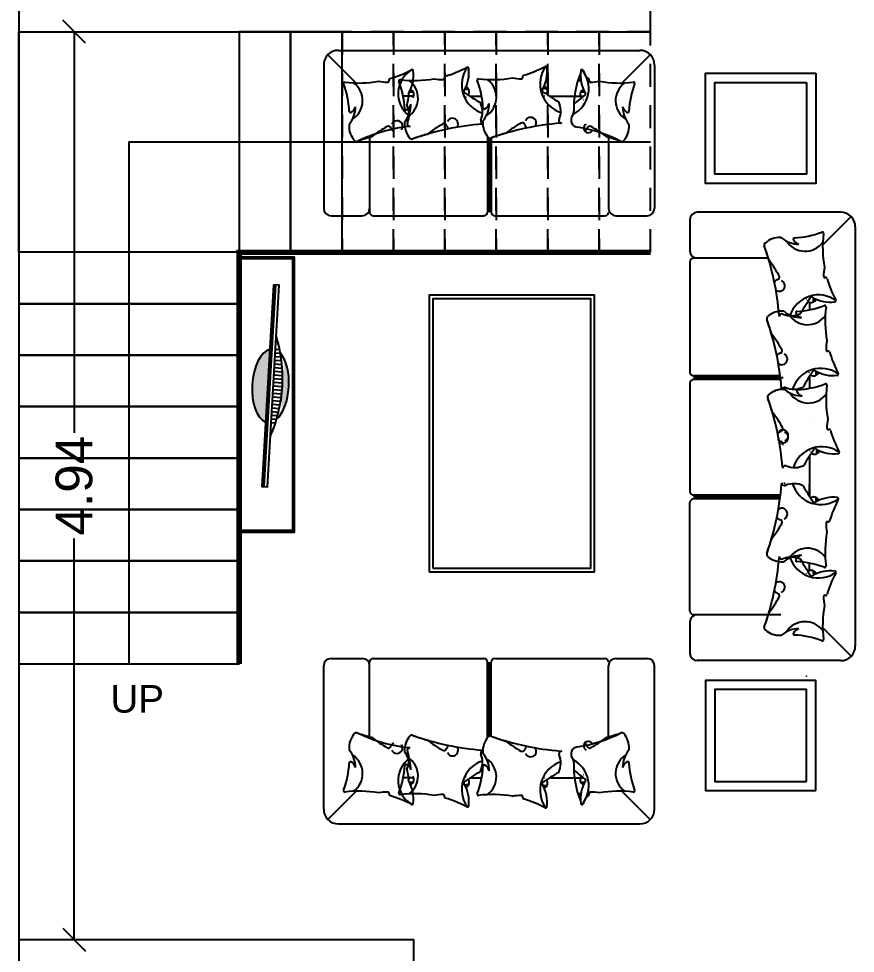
# Model space of a CAD drawing. Header units: inches. Extents: x 15.9 to 69.3, y 9.8 to 45.5.
# Drawn here: x 21.99 to 26.54, y 28.51 to 33.6 of the extents above; entities that cross this region are included whole.
import ezdxf

# ---------------------------------------------------------------- set-up
doc = ezdxf.new("R2010")
doc.units = ezdxf.units.IN
doc.header["$MEASUREMENT"] = 0
doc.linetypes.add('HIDDEN', pattern=[0.375, 0.25, -0.125])
for name, color, linetype in [('CUR', 6, 'Continuous'), ('HID', 11, 'Continuous'), ('wood', 26, 'Continuous')]:
    doc.layers.add(name, color=color, linetype=linetype)
doc.styles.add('eng-kadr', font='arial.ttf')
doc.styles.get("Standard").update_dxf_attribs({"font": 'arial.ttf'})
doc.dimstyles.new('dim-col', dxfattribs={"dimscale": 0.05, "dimtxt": 4, "dimasz": 2.5, "dimexe": 0.2, "dimexo": 0.1, "dimgap": 0.5, "dimtad": 0, "dimzin": 0, "dimdsep": 46, "dimtxsty": 'eng-kadr', "dimblk1": 'OBLIQUE', "dimblk2": 'OBLIQUE', "dimsah": 1, "dimcen": 0.1, "dimclrd": 5, "dimclre": 5, "dimclrt": 256, "dimazin": 0, "dimtfac": 0.066667, "dimtofl": 0, "dimtmove": 2, "dimatfit": 2, "dimldrblk": 'OBLIQUE', "dimfxl": 0.2, "dimtolj": 1, "dimtzin": 0, "dimarcsym": 0})

# ---------------------------------------------------------------- blocks, each defined once
blk = doc.blocks.new('_Oblique')
at = {"color": 0, "lineweight": -2}
blk.add_line((-0.5, -0.5), (0.5, 0.5), dxfattribs=at)
blk = doc.blocks.new('*D1925')
at = {"color": 5, "lineweight": -2, "ltscale": 0.06, "transparency": 16777216}
for p, q in [((21.9913, 33.5251), (22.2983, 33.5251)), ((22.2883, 33.5251), (22.2883, 31.3434)), ((22.2883, 28.5851), (22.2883, 30.7667)), ((21.9913, 28.5851), (22.2983, 28.5851))]:
    blk.add_line(p, q, dxfattribs=at)
at = {"layer": 'Defpoints', "color": 0, "ltscale": 0.06, "transparency": 16777216}
for p in [(21.9863, 33.5251), (22.2883, 33.5251), (21.9863, 28.5851)]:
    blk.add_point(p, dxfattribs=at)
at = {"color": 5, "lineweight": -2, "ltscale": 0.06, "transparency": 16777216, "xscale": 0.125, "yscale": 0.125, "zscale": 0.125}
for p, rotation in [((22.2883, 33.5251), 90), ((22.2883, 28.5851), 270)]:
    blk.add_blockref('_Oblique', p, dxfattribs=dict(at, rotation=rotation))
at = {"ltscale": 0.06, "transparency": 16777216, "insert": (22.2883, 31.0551), "char_height": 0.2, "attachment_point": 5, "rotation": 90, "style": 'eng-kadr'}
blk.add_mtext('\\A1;4.94', dxfattribs=at)
blk = doc.blocks.new('f02')
at = {"ltscale": 0.06}
h = blk.add_hatch(color=7, dxfattribs=at)
h.dxf.hatch_style = 1
edge = h.paths.add_edge_path()
edge.add_ellipse((111.5944, 144.9384), major_axis=(0, 0.2), ratio=0.5, start_angle=368.6269, end_angle=531.3731)
edge.add_line((111.5794, 144.7407), (111.5794, 145.1362))
edge = h.paths.add_edge_path()
edge.add_ellipse((111.5944, 144.9384), major_axis=(0, 0.2), ratio=0.5, start_angle=566.167, end_angle=693.833)
edge.add_arc((110.8781, 144.9384), 0.7812, -13.2831, 13.2831, ccw=False)
at = {"color": 7, "ltscale": 0.06}
for points in [[(111.5794, 145.4884), (111.5794, 144.3884), (111.6094, 144.3884), (111.6094, 145.4884), (111.5794, 145.4884)], [(111.5894, 145.4884), (111.5894, 144.3884)], [(111.6094, 145.1384), (111.6333, 145.1384)], [(111.6094, 145.1184), (111.6383, 145.1184)], [(111.6094, 145.0984), (111.6428, 145.0984)], [(111.6094, 145.0784), (111.6467, 145.0784)], [(111.6094, 145.0584), (111.6501, 145.0584)], [(111.6094, 145.0384), (111.6529, 145.0384)], [(111.6094, 145.0184), (111.6553, 145.0184)], [(111.6094, 144.9984), (111.6571, 144.9984)], [(111.6094, 144.9784), (111.6583, 144.9784)], [(111.6094, 144.9584), (111.6591, 144.9584)], [(111.6094, 144.9384), (111.6594, 144.9384)], [(111.6094, 144.9184), (111.6591, 144.9184)], [(111.6094, 144.8984), (111.6583, 144.8984)], [(111.6094, 144.8784), (111.6571, 144.8784)], [(111.6094, 144.8584), (111.6553, 144.8584)], [(111.6094, 144.8384), (111.6529, 144.8384)], [(111.6094, 144.8184), (111.6501, 144.8184)], [(111.6094, 144.7984), (111.6467, 144.7984)], [(111.6094, 144.7784), (111.6428, 144.7784)], [(111.6094, 144.7584), (111.6383, 144.7584)], [(111.6094, 144.7384), (111.6333, 144.7384)]]:
    blk.add_lwpolyline(points, dxfattribs=at)
blk.add_arc((110.8781, 144.9384), 0.7812, 339.3903, 20.6097, dxfattribs=at)
for start_param, end_param in [(6.433754, 9.27421), (9.881478, 12.109671)]:
    blk.add_ellipse((111.5944, 144.9384), major_axis=(0, 0.2), ratio=0.5, start_param=start_param, end_param=end_param, dxfattribs=at)
blk = doc.blocks.new('f03')
at = {"color": 7, "ltscale": 0.06}
blk.add_lwpolyline([(110.3352, 145.5465), (110.6352, 145.5465), (110.6352, 144.0465), (110.3352, 144.0465), (110.3352, 145.5465)], dxfattribs=at)
blk.add_lwpolyline([(110.3452, 145.5365), (110.6252, 145.5365), (110.6252, 144.0565), (110.3452, 144.0565)], close=True, dxfattribs=at)
at = {"color": 7, "rotation": 356.7012404448706}
blk.add_blockref('f02', (-9.2438, 6.5678), dxfattribs=at)
blk = doc.blocks.new('asdfg')
at = {"layer": 'CUR'}
blk.add_line((51.8796, 19.239), (52.2796, 19.239), dxfattribs=at)
at = {"layer": 'HID'}
for centre, radius, start, end in [((49.97, 21.445), 0.6026, 286.2196, 298.2114), ((50.3334, 20.7843), 0.1503, 119.7656, 232.8827), ((50.0751, 20.8847), 0.1919, 329.9211, 7.124), ((50.2583, 20.9076), 0.0072, 7.124, 118.2114), ((50.2583, 20.9076), 0.0072, 7.124, 118.2114), ((50.2718, 21.4587), 0.6026, 286.2196, 298.2114), ((50.6917, 20.8329), 0.1623, 143.8947, 252.3952), ((50.3769, 20.8984), 0.1919, 329.9211, 7.124), ((50.5601, 20.9213), 0.0072, 7.124, 118.2114), ((50.5601, 20.9213), 0.0072, 7.124, 118.2114), ((50.6979, 21.4634), 0.6026, 286.2196, 298.2114), ((51.1179, 20.8376), 0.1623, 143.8947, 252.3952), ((50.803, 20.9031), 0.1919, 329.9211, 7.124), ((50.9862, 20.926), 0.0072, 7.124, 118.2114), ((50.9862, 20.926), 0.0072, 7.124, 118.2114), ((51.0625, 20.8125), 0.1588, 297.7291, 40.1094), ((51.3677, 20.8847), 0.1919, 172.876, 210.0789), ((51.1844, 20.9076), 0.0072, 61.7886, 172.876), ((51.1844, 20.9076), 0.0072, 61.7886, 172.876), ((51.304, 20.9552), 0.1233, 199.5442, 226.1021), ((50.1269, 20.8543), 0.0072, 269.3085, 20.689), ((50.1404, 20.8594), 0.0072, 106.2196, 200.689), ((50.1946, 20.8538), 0.0072, 82.7248, 200.959), ((50.2718, 21.4587), 0.6026, 262.7248, 280.2702), ((50.1721, 20.76), 0.1197, 302.7628, 53.8922), ((50.4321, 21.1483), 0.2875, 259.4168, 269.3085), ((50.4287, 20.868), 0.0072, 269.3085, 20.689), ((50.4422, 20.8731), 0.0072, 106.2196, 200.689), ((50.6207, 20.8585), 0.0072, 82.7248, 200.959), ((50.1661, 20.6844), 0.4796, 2.7363, 20.959), ((50.6979, 21.4634), 0.6026, 262.7248, 280.2702), ((50.5982, 20.7648), 0.1197, 302.7628, 53.8922), ((50.8582, 21.1531), 0.2875, 259.4168, 269.3085), ((50.8548, 20.8728), 0.0072, 269.3085, 20.689), ((50.8683, 20.8779), 0.0072, 106.2196, 200.689), ((51.6054, 20.7142), 0.4658, 157.1651, 183.1575), ((51.1652, 20.8538), 0.0072, 339.041, 97.2752), ((51.2165, 20.8594), 0.0072, 339.311, 73.7804), ((51.23, 20.8543), 0.0072, 159.311, 270.6915), ((49.8928, 20.8401), 0.0072, 82.7248, 200.959), ((49.4382, 20.6659), 0.4796, 2.7363, 20.959), ((49.97, 21.445), 0.6026, 262.7248, 280.2702), ((49.8703, 20.7463), 0.1197, 302.7628, 53.8922), ((50.1303, 21.1346), 0.2875, 259.4168, 269.3085), ((49.74, 20.6796), 0.4796, 2.7363, 20.959), ((50.2402, 20.7801), 0.0288, 322.662, 69.1573), ((50.4696, 19.1984), 1.6108, 86.4982, 87.2888), ((50.542, 20.7938), 0.0288, 322.662, 69.1573), ((50.9735, 20.8014), 0.0072, 128.8315, 235.8329), ((50.8957, 19.2032), 1.6108, 86.4982, 87.2888), ((50.9682, 20.7985), 0.0288, 322.662, 69.1573), ((51.2025, 20.7801), 0.0288, 110.8427, 217.338), ((51.2266, 21.1346), 0.2875, 270.6915, 280.5832), ((51.3869, 21.445), 0.6026, 259.7298, 277.2752), ((51.4866, 20.7463), 0.1197, 126.1078, 237.2372), ((51.9187, 20.6659), 0.4796, 159.041, 177.2637), ((51.4641, 20.8401), 0.0072, 339.041, 97.2752), ((50.6425, 20.6741), 0.4139, 165.613, 173.3727), ((50.2456, 20.7829), 0.0072, 128.8315, 235.8329), ((50.1678, 19.1847), 1.6108, 86.4982, 87.2888), ((49.6292, 22.2393), 1.6108, 292.7018, 292.7206), ((50.5474, 20.7966), 0.0072, 128.8315, 235.8329), ((51.3398, 21.9641), 1.4182, 235.8329, 240.0245), ((49.931, 22.253), 1.6108, 292.7018, 292.7206), ((51.766, 21.9688), 1.4182, 235.8329, 240.0245), ((50.3571, 22.2578), 1.6108, 292.7018, 292.7206), ((50.5203, 21.5682), 1.0438, 306.615, 310.7133), ((51.2749, 19.1847), 1.6108, 92.7112, 93.5018), ((51.8135, 22.2393), 1.6108, 247.2794, 247.2982), ((51.1971, 20.7829), 0.0072, 304.1671, 51.1685), ((49.8018, 20.7136), 0.1496, 321.6071, 359.7845), ((49.9053, 20.7247), 0.0475, 298.2985, 345.7891), ((50.2262, 20.7029), 0.0072, 182.7363, 298.2985), ((50.1036, 20.7273), 0.1496, 321.6071, 359.7845), ((50.2071, 20.7384), 0.0475, 298.2985, 345.7891), ((50.1263, 20.6712), 0.1167, 337.1663, 25.7613), ((50.5262, 20.6849), 0.1167, 337.1663, 25.7613), ((50.6524, 20.7076), 0.0072, 182.7363, 298.2985), ((50.5297, 20.732), 0.1496, 321.6071, 359.7845), ((50.6333, 20.7431), 0.0475, 298.2985, 345.7891), ((50.9523, 20.6896), 0.1167, 337.1663, 25.7613), ((51.4516, 20.7247), 0.0475, 194.2109, 241.7015), ((51.5551, 20.7136), 0.1496, 180.2155, 218.3929), ((49.9244, 20.6892), 0.0072, 182.7363, 298.2985), ((50.479, 20.6201), 0.0305, 322.3565, 155.7762), ((50.9051, 20.6249), 0.0305, 322.3565, 155.7762), ((51.1643, 20.6413), 0.04, 143.1168, 263.8012), ((51.1003, 20.6893), 0.04, 323.1168, 358.9361), ((51.4325, 20.6892), 0.0072, 241.7015, 357.2637), ((50.0333, 20.6069), 0.1174, 177.3377, 221.666), ((49.9303, 20.6117), 0.0144, 141.6071, 177.3377), ((50.3338, 19.7561), 0.8544, 96.1823, 115.8685), ((50.4478, 20.0231), 0.6667, 119.049, 127.3823), ((50.1311, 20.5933), 0.0144, 12.6426, 119.049), ((50.1772, 20.6064), 0.0305, 322.3565, 155.7762), ((50.3351, 20.6206), 0.1174, 177.3377, 221.666), ((50.2321, 20.6254), 0.0144, 141.6071, 177.3377), ((50.2471, 20.6203), 0.0144, 157.1663, 274.3422), ((50.7615, 19.1264), 1.4976, 94.5852, 109.4465), ((50.7496, 20.0368), 0.6667, 119.049, 127.3823), ((50.4329, 20.607), 0.0144, 12.6426, 119.049), ((50.461, 20.6133), 0.0144, 192.6426, 202.7015), ((50.4772, 20.6201), 0.0319, 202.7015, 237.1556), ((50.647, 20.634), 0.0144, 157.1663, 274.3422), ((50.7612, 20.6253), 0.1174, 177.3377, 221.666), ((50.6582, 20.6301), 0.0144, 141.6071, 177.3377), ((51.1876, 19.1311), 1.4976, 94.5852, 109.4465), ((51.1758, 20.0416), 0.6667, 119.049, 127.3823), ((50.859, 20.6118), 0.0144, 12.6426, 119.049), ((50.8871, 20.6181), 0.0144, 192.6426, 202.7015), ((50.9033, 20.6248), 0.0319, 202.7015, 237.1556), ((51.0731, 20.6388), 0.0144, 157.1663, 274.3422), ((51.0417, 19.8365), 0.7741, 62.7726, 81.2085), ((51.2182, 20.5966), 0.0248, 115.6881, 339.3341), ((51.2258, 20.5933), 0.0144, 60.951, 167.3574), ((50.9091, 20.0231), 0.6667, 52.6177, 60.951), ((51.3236, 20.6069), 0.1174, 318.334, 2.6623), ((51.4266, 20.6117), 0.0144, 2.6623, 38.3929), ((50.4597, 19.1127), 1.4976, 106.386, 109.4465), ((50.0331, 20.5633), 0.0144, 286.386, 313.7955), ((50.1592, 20.5996), 0.0144, 192.6426, 202.7015), ((50.1754, 20.6064), 0.0319, 202.7015, 237.1556), ((50.7615, 19.1264), 1.4976, 106.386, 109.4465), ((50.3349, 20.577), 0.0144, 286.386, 313.7955), ((51.1876, 19.1311), 1.4976, 106.386, 109.4465), ((50.761, 20.5817), 0.0144, 286.386, 313.7955), ((51.1815, 20.6064), 0.0319, 302.8444, 337.2985), ((51.1977, 20.5996), 0.0144, 337.2985, 347.3574), ((51.3238, 20.5633), 0.0144, 226.2045, 253.614), ((50.8972, 19.1127), 1.4976, 70.5535, 73.614), ((49.9563, 20.5384), 0.0144, 221.666, 289.4465), ((50.2581, 20.5521), 0.0144, 221.666, 289.4465), ((50.6842, 20.5568), 0.0144, 221.666, 289.4465), ((51.4006, 20.5384), 0.0144, 250.5535, 318.334), ((52.2588, 19.8838), 0.1174, 87.3377, 131.666), ((52.2635, 19.9867), 0.0144, 51.6071, 87.3377), ((52.3654, 20.1153), 0.1496, 231.6071, 269.7845), ((52.341, 19.9926), 0.0072, 92.7363, 208.2985), ((52.3765, 20.0117), 0.0475, 208.2985, 255.7891), ((52.3178, 20.4788), 0.4796, 272.7363, 290.959), ((52.4919, 20.0243), 0.0072, 352.7248, 110.959), ((53.0968, 19.947), 0.6026, 172.7248, 190.2702), ((52.1903, 19.9608), 0.0144, 131.666, 199.4465), ((50.7645, 19.4574), 1.4976, 4.5852, 19.4465), ((50.7645, 19.4574), 1.4976, 16.386, 19.4465), ((52.3982, 20.0467), 0.1197, 212.7628, 323.8922), ((52.2151, 19.8839), 0.0144, 196.386, 223.7955), ((51.675, 19.4692), 0.6667, 29.049, 37.3823), ((52.7865, 19.7868), 0.2875, 169.4168, 179.3085), ((52.2452, 19.7859), 0.0144, 282.6426, 29.049), ((52.5062, 19.7902), 0.0072, 179.3085, 290.689), ((52.2582, 19.7417), 0.0319, 112.7015, 147.1556), ((52.2583, 19.7398), 0.0305, 232.3565, 65.7762), ((52.2515, 19.7578), 0.0144, 102.6426, 112.7015), ((52.5113, 19.7767), 0.0072, 16.2196, 110.689), ((53.0968, 19.947), 0.6026, 196.2196, 208.2114), ((52.471, 19.5271), 0.1623, 53.8947, 162.3952), ((53.6022, 18.879), 1.4182, 145.8329, 150.0245), ((53.8912, 20.2878), 1.6108, 202.7018, 202.7206), ((52.4319, 19.6768), 0.0288, 232.662, 339.1573), ((52.4348, 19.6714), 0.0072, 38.8315, 145.8329), ((52.5365, 19.842), 0.1919, 239.9211, 277.124), ((50.8366, 19.7492), 1.6108, 356.4982, 357.2888), ((52.5594, 19.6587), 0.0072, 277.124, 28.2114), ((52.5594, 19.6587), 0.0072, 277.124, 28.2114), ((52.2725, 19.4839), 0.1174, 87.3377, 131.666), ((52.2722, 19.5719), 0.0144, 67.1663, 184.3422), ((52.323, 19.6927), 0.1167, 247.1663, 295.7613), ((52.2772, 19.5868), 0.0144, 51.6071, 87.3377), ((52.3791, 19.7154), 0.1496, 231.6071, 269.7845), ((52.3547, 19.5927), 0.0072, 92.7363, 208.2985), ((52.3902, 19.6118), 0.0475, 208.2985, 255.7891), ((52.3315, 20.0789), 0.4796, 272.7363, 290.959), ((52.5056, 19.6243), 0.0072, 352.7248, 110.959), ((53.1105, 19.5471), 0.6026, 172.7248, 190.2702), ((52.204, 19.5609), 0.0144, 131.666, 199.4465), ((50.7782, 19.0575), 1.4976, 16.386, 19.4465), ((50.7782, 19.0575), 1.4976, 4.5852, 19.4465), ((52.4119, 19.6468), 0.1197, 212.7628, 323.8922), ((52.2288, 19.484), 0.0144, 196.386, 223.7955), ((51.6887, 19.0693), 0.6667, 29.049, 37.3823), ((52.8002, 19.3869), 0.2875, 169.4168, 179.3085), ((52.2589, 19.386), 0.0144, 282.6426, 29.049), ((52.5199, 19.3903), 0.0072, 179.3085, 290.689), ((52.525, 19.3768), 0.0072, 16.2196, 110.689), ((53.1105, 19.5471), 0.6026, 196.2196, 208.2114), ((52.2719, 19.3417), 0.0319, 112.7015, 147.1556), ((52.272, 19.3399), 0.0305, 232.3565, 65.7762), ((52.2652, 19.3579), 0.0144, 102.6426, 112.7015), ((52.4847, 19.1272), 0.1623, 53.8947, 162.3952), ((52.4485, 19.2715), 0.0072, 38.8315, 145.8329), ((53.6159, 18.4791), 1.4182, 145.8329, 150.0245), ((53.9049, 19.8879), 1.6108, 202.7018, 202.7206), ((52.4456, 19.2769), 0.0288, 232.662, 339.1573), ((52.5502, 19.4421), 0.1919, 239.9211, 277.124), ((50.8503, 19.3493), 1.6108, 356.4982, 357.2888), ((52.5731, 19.2588), 0.0072, 277.124, 28.2114), ((52.5731, 19.2588), 0.0072, 277.124, 28.2114), ((52.2772, 19.0578), 0.1174, 87.3377, 131.666), ((52.2859, 19.172), 0.0144, 67.1663, 184.3422), ((52.3367, 19.2928), 0.1167, 247.1663, 295.7613), ((52.3362, 19.6528), 0.4796, 272.7363, 290.959), ((52.5103, 19.1982), 0.0072, 352.7248, 110.959), ((53.1153, 19.121), 0.6026, 172.7248, 190.2702), ((52.2087, 19.1347), 0.0144, 131.666, 199.4465), ((50.7829, 18.6313), 1.4976, 4.5852, 19.4465), ((50.7829, 18.6313), 1.4976, 16.386, 19.4465), ((52.282, 19.1607), 0.0144, 51.6071, 87.3377), ((52.3838, 19.2892), 0.1496, 231.6071, 269.7845), ((52.4166, 19.2207), 0.1197, 212.7628, 323.8922), ((52.3595, 19.1666), 0.0072, 92.7363, 208.2985), ((52.3949, 19.1857), 0.0475, 208.2985, 255.7891), ((52.2335, 19.0579), 0.0144, 196.386, 223.7955), ((51.6934, 18.6432), 0.6667, 29.049, 37.3823), ((53.9096, 18.3763), 1.6108, 157.2794, 157.2982), ((52.8049, 18.9607), 0.2875, 169.4168, 179.3085), ((52.2767, 18.9156), 0.0319, 112.7015, 147.1556), ((52.2767, 18.9243), 0.0305, 294.2238, 127.6435), ((52.2767, 18.9138), 0.0305, 232.3565, 65.7762), ((52.2699, 18.9318), 0.0144, 102.6426, 112.7015), ((52.2636, 18.9599), 0.0144, 282.6426, 29.049), ((52.5246, 18.9641), 0.0072, 179.3085, 290.689), ((52.5297, 18.9507), 0.0072, 16.2196, 110.689), ((53.1153, 19.121), 0.6026, 196.2196, 208.2114), ((52.2767, 18.9224), 0.0319, 212.8444, 247.2985), ((52.2699, 18.9063), 0.0144, 247.2985, 257.3574), ((52.2636, 18.8782), 0.0144, 330.951, 77.3574), ((52.4894, 18.7011), 0.1623, 53.8947, 162.3952), ((53.6207, 18.053), 1.4182, 145.8329, 150.0245), ((53.9096, 19.4618), 1.6108, 202.7018, 202.7206), ((52.4504, 18.8508), 0.0288, 232.662, 339.1573), ((52.4532, 18.8454), 0.0072, 38.8315, 145.8329), ((52.555, 19.0159), 0.1919, 239.9211, 277.124), ((50.855, 18.9232), 1.6108, 356.4982, 357.2888), ((52.5779, 18.8327), 0.0072, 277.124, 28.2114), ((52.5779, 18.8327), 0.0072, 277.124, 28.2114), ((52.2906, 18.7458), 0.0144, 67.1663, 184.3422), ((52.3415, 18.8666), 0.1167, 247.1663, 295.7613), ((52.2859, 18.6661), 0.0144, 175.6578, 292.8337), ((50.7782, 18.7806), 1.4976, 340.5535, 355.4148), ((52.282, 18.6774), 0.0144, 272.6623, 308.3929), ((52.3367, 18.5453), 0.1167, 64.2387, 112.8337), ((52.4847, 18.7109), 0.1623, 197.6048, 306.1053), ((53.6159, 19.359), 1.4182, 209.9755, 214.1671), ((53.9049, 17.9501), 1.6108, 157.2794, 157.2982), ((52.4456, 18.5612), 0.0288, 20.8427, 127.338), ((52.5502, 18.396), 0.1919, 82.876, 120.0789), ((50.8503, 18.4887), 1.6108, 2.7112, 3.5018), ((53.1105, 18.2909), 0.6026, 151.7886, 163.7804), ((52.5731, 18.5792), 0.0072, 331.7886, 82.876), ((52.5731, 18.5792), 0.0072, 331.7886, 82.876), ((52.272, 18.4981), 0.0305, 294.2238, 127.6435), ((52.4485, 18.5665), 0.0072, 214.1671, 321.1685), ((52.2719, 18.4963), 0.0319, 212.8444, 247.2985), ((52.2652, 18.4801), 0.0144, 247.2985, 257.3574), ((52.2589, 18.452), 0.0144, 330.951, 77.3574), ((51.6887, 18.7688), 0.6667, 322.6177, 330.951), ((52.5199, 18.4478), 0.0072, 69.311, 180.6915), ((52.8002, 18.4512), 0.2875, 180.6915, 190.5832), ((52.525, 18.4613), 0.0072, 249.311, 343.7804), ((52.2288, 18.354), 0.0144, 136.2045, 163.614), ((53.1105, 18.2909), 0.6026, 169.7298, 187.2752), ((50.7782, 18.7806), 1.4976, 340.5535, 343.614), ((52.4119, 18.1912), 0.1197, 36.1078, 147.2372), ((50.7645, 18.3807), 1.4976, 340.5535, 355.4148), ((52.204, 18.2772), 0.0144, 160.5535, 228.334), ((52.2725, 18.3542), 0.1174, 228.334, 272.6623), ((52.2722, 18.2662), 0.0144, 175.6578, 292.8337), ((52.323, 18.1454), 0.1167, 64.2387, 112.8337), ((52.3791, 18.1227), 0.1496, 90.2155, 128.3929), ((52.471, 18.311), 0.1623, 197.6048, 306.1053), ((52.3902, 18.2263), 0.0475, 104.2109, 151.7015), ((52.2772, 18.2512), 0.0144, 272.6623, 308.3929), ((52.3547, 18.2454), 0.0072, 151.7015, 267.2637), ((52.3315, 17.7591), 0.4796, 69.041, 87.2637), ((53.6022, 18.959), 1.4182, 209.9755, 214.1671), ((52.5056, 18.2137), 0.0072, 249.041, 7.2752), ((53.8912, 17.5502), 1.6108, 157.2794, 157.2982), ((52.4319, 18.1613), 0.0288, 20.8427, 127.338), ((52.4348, 18.1666), 0.0072, 214.1671, 321.1685), ((52.5365, 17.9961), 0.1919, 82.876, 120.0789), ((50.8366, 18.0888), 1.6108, 2.7112, 3.5018), ((53.0968, 17.891), 0.6026, 151.7886, 163.7804), ((52.5594, 18.1793), 0.0072, 331.7886, 82.876), ((52.5594, 18.1793), 0.0072, 331.7886, 82.876), ((52.2583, 18.0982), 0.0305, 294.2238, 127.6435), ((52.2582, 18.0964), 0.0319, 212.8444, 247.2985), ((52.2515, 18.0802), 0.0144, 247.2985, 257.3574), ((52.2452, 18.0521), 0.0144, 330.951, 77.3574), ((52.5113, 18.0614), 0.0072, 249.311, 343.7804), ((51.675, 18.3688), 0.6667, 322.6177, 330.951), ((52.5062, 18.0479), 0.0072, 69.311, 180.6915), ((52.7865, 18.0513), 0.2875, 180.6915, 190.5832), ((50.7645, 18.3807), 1.4976, 340.5535, 343.614), ((52.2151, 17.9541), 0.0144, 136.2045, 163.614), ((53.0968, 17.891), 0.6026, 169.7298, 187.2752), ((52.3982, 17.7913), 0.1197, 36.1078, 147.2372), ((52.1903, 17.8773), 0.0144, 160.5535, 228.334), ((52.2588, 17.9543), 0.1174, 228.334, 272.6623), ((52.3654, 17.7228), 0.1496, 90.2155, 128.3929), ((52.3765, 17.8264), 0.0475, 104.2109, 151.7015), ((52.2635, 17.8513), 0.0144, 272.6623, 308.3929), ((52.341, 17.8455), 0.0072, 151.7015, 267.2637), ((52.3178, 17.3592), 0.4796, 69.041, 87.2637), ((52.4919, 17.8138), 0.0072, 249.041, 7.2752), ((53.8912, 16.9917), 1.6108, 157.2794, 157.2982), ((50.0333, 17.2241), 0.1174, 138.334, 182.6623), ((49.9563, 17.2926), 0.0144, 70.5535, 138.334), ((50.3338, 18.0749), 0.8544, 244.1315, 263.8177), ((50.4597, 18.7183), 1.4976, 250.5535, 253.614), ((50.2581, 17.2789), 0.0144, 70.5535, 138.334), ((51.0417, 17.9945), 0.7741, 278.7915, 297.2274), ((50.8972, 18.7183), 1.4976, 286.386, 289.4465), ((51.4006, 17.2926), 0.0144, 41.666, 109.4465), ((51.3236, 17.2241), 0.1174, 357.3377, 41.666), ((50.0331, 17.2677), 0.0144, 46.2045, 73.614), ((50.4478, 17.8079), 0.6667, 232.6177, 240.951), ((50.1754, 17.2246), 0.0319, 122.8444, 157.2985), ((50.1772, 17.2246), 0.0305, 204.2238, 37.6435), ((50.3351, 17.2104), 0.1174, 138.334, 182.6623), ((50.7615, 18.7046), 1.4976, 250.5535, 265.4148), ((50.7615, 18.7046), 1.4976, 250.5535, 253.614), ((50.3349, 17.254), 0.0144, 46.2045, 73.614), ((50.7496, 17.7942), 0.6667, 232.6177, 240.951), ((50.7612, 17.2057), 0.1174, 138.334, 182.6623), ((50.6842, 17.2742), 0.0144, 70.5535, 138.334), ((51.1876, 18.6999), 1.4976, 250.5535, 253.614), ((51.1876, 18.6999), 1.4976, 250.5535, 265.4148), ((50.761, 17.2493), 0.0144, 46.2045, 73.614), ((51.1758, 17.7894), 0.6667, 232.6177, 240.951), ((51.2182, 17.2344), 0.0248, 20.6659, 244.3119), ((51.1815, 17.2246), 0.0319, 22.7015, 57.1556), ((50.9091, 17.8079), 0.6667, 299.049, 307.3823), ((51.3238, 17.2677), 0.0144, 106.386, 133.7955), ((49.9303, 17.2193), 0.0144, 182.6623, 218.3929), ((49.8018, 17.1174), 0.1496, 0.2155, 38.3929), ((50.1311, 17.2377), 0.0144, 240.951, 347.3574), ((50.1592, 17.2314), 0.0144, 157.2985, 167.3574), ((50.2321, 17.2056), 0.0144, 182.6623, 218.3929), ((50.1036, 17.1037), 0.1496, 0.2155, 38.3929), ((50.1263, 17.1598), 0.1167, 334.2387, 22.8337), ((50.2471, 17.2107), 0.0144, 85.6578, 202.8337), ((50.4329, 17.224), 0.0144, 240.951, 347.3574), ((50.461, 17.2177), 0.0144, 157.2985, 167.3574), ((50.4772, 17.2109), 0.0319, 122.8444, 157.2985), ((50.479, 17.2109), 0.0305, 204.2238, 37.6435), ((50.647, 17.197), 0.0144, 85.6578, 202.8337), ((50.6582, 17.2009), 0.0144, 182.6623, 218.3929), ((50.5297, 17.099), 0.1496, 0.2155, 38.3929), ((50.859, 17.2192), 0.0144, 240.951, 347.3574), ((50.8871, 17.2129), 0.0144, 157.2985, 167.3574), ((50.9033, 17.2062), 0.0319, 122.8444, 157.2985), ((50.9051, 17.2061), 0.0305, 204.2238, 37.6435), ((51.0731, 17.1922), 0.0144, 85.6578, 202.8337), ((51.1643, 17.1897), 0.04, 96.1988, 216.8832), ((51.1977, 17.2314), 0.0144, 12.6426, 22.7015), ((51.2258, 17.2377), 0.0144, 192.6426, 299.049), ((51.5551, 17.1174), 0.1496, 141.6071, 179.7845), ((51.4266, 17.2193), 0.0144, 321.6071, 357.3377), ((49.4382, 17.1651), 0.4796, 339.041, 357.2637), ((49.9244, 17.1418), 0.0072, 61.7015, 177.2637), ((49.9053, 17.1063), 0.0475, 14.2109, 61.7015), ((49.8703, 17.0846), 0.1197, 306.1078, 57.2372), ((50.3334, 17.0467), 0.1503, 127.1173, 240.2344), ((50.1721, 17.0709), 0.1197, 306.1078, 57.2372), ((50.6917, 16.9981), 0.1623, 107.6048, 216.1053), ((50.5262, 17.1461), 0.1167, 334.2387, 22.8337), ((50.5982, 17.0662), 0.1197, 306.1078, 57.2372), ((51.1179, 16.9934), 0.1623, 107.6048, 216.1053), ((50.9523, 17.1414), 0.1167, 334.2387, 22.8337), ((51.1003, 17.1417), 0.04, 1.0639, 36.8832), ((51.0625, 17.0185), 0.1588, 319.8906, 62.2709), ((51.6054, 17.1168), 0.4658, 176.8425, 202.8349), ((51.4866, 17.0846), 0.1197, 122.7628, 233.8922), ((51.4516, 17.1063), 0.0475, 118.2985, 165.7891), ((51.4325, 17.1418), 0.0072, 2.7363, 118.2985), ((51.9187, 17.1651), 0.4796, 182.7363, 200.959), ((49.74, 17.1514), 0.4796, 339.041, 357.2637), ((50.2262, 17.1281), 0.0072, 61.7015, 177.2637), ((50.2071, 17.0926), 0.0475, 14.2109, 61.7015), ((50.6425, 17.1569), 0.4139, 186.6273, 194.387), ((51.3398, 15.8669), 1.4182, 119.9755, 124.1671), ((50.1661, 17.1466), 0.4796, 339.041, 357.2637), ((50.6524, 17.1234), 0.0072, 61.7015, 177.2637), ((50.6333, 17.0879), 0.0475, 14.2109, 61.7015), ((51.766, 15.8622), 1.4182, 119.9755, 124.1671), ((50.5203, 16.2628), 1.0438, 49.2867, 53.385), ((50.2456, 17.0481), 0.0072, 124.1671, 231.1685), ((50.0751, 16.9463), 0.1919, 352.876, 30.0789), ((50.2402, 17.0509), 0.0288, 290.8427, 37.338), ((49.6292, 15.5917), 1.6108, 67.2794, 67.2982), ((50.5474, 17.0344), 0.0072, 124.1671, 231.1685), ((50.542, 17.0372), 0.0288, 290.8427, 37.338), ((49.931, 15.578), 1.6108, 67.2794, 67.2982), ((50.9682, 17.0325), 0.0288, 290.8427, 37.338), ((50.3571, 15.5732), 1.6108, 67.2794, 67.2982), ((51.2025, 17.0509), 0.0288, 142.662, 249.1573), ((51.3677, 16.9463), 0.1919, 149.9211, 187.124), ((51.8135, 15.5917), 1.6108, 112.7018, 112.7206), ((51.1971, 17.0481), 0.0072, 308.8315, 55.8329), ((49.8928, 16.9909), 0.0072, 159.041, 277.2752), ((49.97, 16.386), 0.6026, 79.7298, 97.2752), ((50.1678, 18.6463), 1.6108, 272.7112, 273.5018), ((50.3769, 16.9326), 0.1919, 352.876, 30.0789), ((50.4696, 18.6326), 1.6108, 272.7112, 273.5018), ((50.9735, 17.0296), 0.0072, 124.1671, 231.1685), ((50.803, 16.9279), 0.1919, 352.876, 30.0789), ((50.8957, 18.6278), 1.6108, 272.7112, 273.5018), ((51.2749, 18.6463), 1.6108, 266.4982, 267.2888), ((51.3869, 16.386), 0.6026, 82.7248, 100.2702), ((51.4641, 16.9909), 0.0072, 262.7248, 20.959), ((50.1303, 16.6964), 0.2875, 90.6915, 100.5832), ((50.1269, 16.9767), 0.0072, 339.311, 90.6915), ((50.1404, 16.9716), 0.0072, 159.311, 253.7804), ((49.97, 16.386), 0.6026, 61.7886, 73.7804), ((50.1946, 16.9772), 0.0072, 159.041, 277.2752), ((50.2718, 16.3723), 0.6026, 79.7298, 97.2752), ((50.4321, 16.6827), 0.2875, 90.6915, 100.5832), ((50.4287, 16.963), 0.0072, 339.311, 90.6915), ((50.4422, 16.9579), 0.0072, 159.311, 253.7804), ((50.2718, 16.3723), 0.6026, 61.7886, 73.7804), ((50.6207, 16.9725), 0.0072, 159.041, 277.2752), ((50.6979, 16.3676), 0.6026, 79.7298, 97.2752), ((50.8582, 16.6779), 0.2875, 90.6915, 100.5832), ((50.8548, 16.9582), 0.0072, 339.311, 90.6915), ((50.8683, 16.9531), 0.0072, 159.311, 253.7804), ((50.6979, 16.3676), 0.6026, 61.7886, 73.7804), ((51.1652, 16.9772), 0.0072, 262.7248, 20.959), ((51.304, 16.8758), 0.1233, 133.8979, 160.4558), ((51.2165, 16.9716), 0.0072, 286.2196, 20.689), ((51.23, 16.9767), 0.0072, 89.3085, 200.689), ((51.2266, 16.6964), 0.2875, 79.4168, 89.3085), ((50.2583, 16.9234), 0.0072, 241.7886, 352.876), ((50.2583, 16.9234), 0.0072, 241.7886, 352.876), ((50.5601, 16.9097), 0.0072, 241.7886, 352.876), ((50.5601, 16.9097), 0.0072, 241.7886, 352.876), ((50.9862, 16.905), 0.0072, 241.7886, 352.876), ((50.9862, 16.905), 0.0072, 241.7886, 352.876), ((51.1844, 16.9234), 0.0072, 187.124, 298.2114), ((51.1844, 16.9234), 0.0072, 187.124, 298.2114)]:
    blk.add_arc(centre, radius, start, end, dxfattribs=at)
at = {"layer": 'wood'}
for p, q in [((49.858, 21.0202), (51.4989, 21.0202)), ((49.8014, 20.9967), (49.9557, 20.8425)), ((51.4012, 20.8425), (51.5555, 20.9967)), ((49.778, 20.9402), (49.778, 20.1602)), ((51.5789, 20.9402), (51.5789, 20.1602)), ((51.5789, 20.9402), (51.5789, 20.1602)), ((50.2673, 20.7702), (50.211, 20.7702)), ((50.5744, 20.7702), (50.638, 20.7702)), ((51.008, 20.7702), (51.1488, 20.7702)), ((51.1488, 20.7702), (51.1911, 20.7702)), ((50.6699, 20.5514), (50.6699, 20.1402)), ((50.028, 20.5467), (50.028, 20.1402)), ((50.6799, 20.5431), (50.6799, 20.1402)), ((50.6899, 20.5436), (50.6899, 20.1402)), ((51.3289, 20.5467), (51.3289, 20.1602)), ((49.818, 20.1202), (49.988, 20.1202)), ((50.048, 20.1202), (50.6499, 20.1202)), ((50.7099, 20.1202), (51.3089, 20.1202)), ((51.3689, 20.1202), (51.5389, 20.1202)), ((51.772, 20.099), (51.772, 19.929)), ((52.592, 20.139), (51.812, 20.139)), ((52.6486, 20.1156), (52.4944, 19.9614)), ((52.672, 20.059), (52.672, 17.779)), ((52.1986, 19.889), (51.792, 19.889)), ((51.772, 19.869), (51.772, 19.269)), ((52.422, 19.6498), (52.422, 19.608)), ((52.2635, 19.249), (51.792, 19.249)), ((52.2648, 19.239), (51.792, 19.239)), ((52.266, 19.229), (51.792, 19.229)), ((52.422, 19.2445), (52.422, 19.1809)), ((51.772, 19.209), (51.772, 18.619)), ((52.422, 18.8109), (52.422, 18.5936)), ((52.422, 18.5936), (52.422, 18.6571)), ((52.2648, 18.599), (51.792, 18.599)), ((52.2635, 18.589), (51.792, 18.589)), ((52.2635, 18.589), (51.792, 18.589)), ((52.2622, 18.579), (51.792, 18.579)), ((51.772, 17.969), (51.772, 18.559)), ((52.422, 18.1883), (52.422, 18.2301)), ((51.772, 17.909), (51.772, 17.739)), ((52.266, 17.949), (51.792, 17.949)), ((52.1986, 17.949), (51.812, 17.949)), ((52.4944, 17.8767), (52.6486, 17.7225)), ((52.6486, 17.7225), (52.4944, 17.8767)), ((49.818, 17.7108), (49.988, 17.7108)), ((50.048, 17.7108), (50.6499, 17.7108)), ((50.7099, 17.7108), (51.3089, 17.7108)), ((51.3689, 17.7108), (51.5389, 17.7108)), ((49.778, 16.8908), (49.778, 17.6708)), ((50.028, 17.2843), (50.028, 17.6908)), ((50.6699, 17.2796), (50.6699, 17.6908)), ((50.6799, 17.2879), (50.6799, 17.6908)), ((50.6899, 17.2874), (50.6899, 17.6908)), ((51.3289, 17.2843), (51.3289, 17.6708)), ((51.5789, 16.8908), (51.5789, 17.6708)), ((51.5789, 16.8908), (51.5789, 17.6708)), ((52.592, 17.699), (51.812, 17.699)), ((50.2673, 17.0608), (50.211, 17.0608)), ((50.5744, 17.0608), (50.638, 17.0608)), ((51.008, 17.0608), (51.1488, 17.0608)), ((51.1488, 17.0608), (51.1911, 17.0608)), ((49.8014, 16.8343), (49.9557, 16.9885)), ((51.4012, 16.9885), (51.5555, 16.8343)), ((49.858, 16.8108), (51.4989, 16.8108))]:
    blk.add_line(p, q, dxfattribs=at)
for points in [[(52.4569, 20.8961), (52.4569, 20.2961), (51.8569, 20.2961), (51.8569, 20.8961)], [(52.4069, 20.8461), (52.4069, 20.3461), (51.9069, 20.3461), (51.9069, 20.8461)], [(50.3517, 18.1828), (51.2517, 18.1828), (51.2517, 19.6888), (50.3517, 19.6888)], [(50.3717, 18.2028), (51.2317, 18.2028), (51.2317, 19.6688), (50.3717, 19.6688)], [(52.4569, 16.9916), (52.4569, 17.5916), (51.8569, 17.5916), (51.8569, 16.9916)], [(52.4069, 17.0416), (52.4069, 17.5416), (51.9069, 17.5416), (51.9069, 17.0416)]]:
    blk.add_lwpolyline(points, close=True, dxfattribs=at)
for centre, radius, start, end in [((49.858, 20.9402), 0.08, 90, 180), ((51.4989, 20.9402), 0.08, 0, 90), ((49.818, 20.1602), 0.04, 180, 270), ((49.988, 20.1602), 0.04, 270, 360), ((51.3689, 20.1602), 0.04, 180, 270), ((51.5389, 20.1602), 0.04, 270, 0), ((50.048, 20.1402), 0.02, 180, 270), ((50.6499, 20.1402), 0.02, 270, 0), ((50.7099, 20.1402), 0.02, 180, 270), ((51.3089, 20.1402), 0.02, 270, 0), ((51.812, 20.099), 0.04, 90, 180), ((52.592, 20.059), 0.08, 0, 90), ((51.812, 19.929), 0.04, 180, 270), ((51.792, 19.869), 0.02, 90, 180), ((51.792, 19.269), 0.02, 180, 270), ((51.792, 19.209), 0.02, 90, 180), ((51.792, 18.619), 0.02, 180, 270), ((51.792, 18.559), 0.02, 90, 180), ((51.792, 17.969), 0.02, 180, 270), ((51.792, 17.969), 0.02, 180, 270), ((51.812, 17.909), 0.04, 90, 180), ((52.592, 17.779), 0.08, 270, 0), ((49.818, 17.6708), 0.04, 90, 180), ((49.988, 17.6708), 0.04, 0, 90), ((50.048, 17.6908), 0.02, 90, 180), ((50.6499, 17.6908), 0.02, 0, 90), ((50.7099, 17.6908), 0.02, 90, 180), ((51.3089, 17.6908), 0.02, 360, 90), ((51.3689, 17.6708), 0.04, 90, 180), ((51.5389, 17.6708), 0.04, 0, 90), ((51.812, 17.739), 0.04, 180, 270), ((49.858, 16.8908), 0.08, 180, 270), ((51.4989, 16.8908), 0.08, 270, 0)]:
    blk.add_arc(centre, radius, start, end, dxfattribs=at)

msp = doc.modelspace()

# ---------------------------------------------------------------- linework, layer by layer
at = {"ltscale": 0.06}
for points in [[(26.4263, 38.7351), (21.9863, 38.7351), (21.9863, 26.1351), (24.6363, 26.1351)], [(25.4263, 33.5251), (25.4263, 34.2251)], [(21.9863, 33.5251), (25.4263, 33.5251)], [(21.9863, 32.3251), (21.9863, 33.5251), (23.1863, 33.5251), (23.1863, 32.3251), (21.9863, 32.3251)], [(23.1863, 33.5251), (23.1863, 32.3251), (23.4663, 32.3251), (23.4663, 33.5251), (23.1863, 33.5251)], [(23.4663, 33.5251), (23.4663, 32.3251), (23.7463, 32.3251), (23.7463, 33.5251), (23.4663, 33.5251)], [(25.4263, 32.9251), (22.5863, 32.9251), (22.5863, 30.0851)], [(21.9863, 32.0451), (23.1863, 32.0451), (23.1863, 32.3251), (21.9863, 32.3251), (21.9863, 32.0451)], [(21.9863, 31.7651), (23.1863, 31.7651), (23.1863, 32.0451), (21.9863, 32.0451), (21.9863, 31.7651)], [(21.9863, 31.4851), (23.1863, 31.4851), (23.1863, 31.7651), (21.9863, 31.7651), (21.9863, 31.4851)], [(21.9863, 31.2051), (23.1863, 31.2051), (23.1863, 31.4851), (21.9863, 31.4851), (21.9863, 31.2051)], [(21.9863, 30.9251), (23.1863, 30.9251), (23.1863, 31.2051), (21.9863, 31.2051), (21.9863, 30.9251)], [(21.9863, 30.6451), (23.1863, 30.6451), (23.1863, 30.9251), (21.9863, 30.9251), (21.9863, 30.6451)], [(21.9863, 30.3651), (23.1863, 30.3651), (23.1863, 30.6451), (21.9863, 30.6451), (21.9863, 30.3651)], [(21.9863, 30.0851), (23.1863, 30.0851), (23.1863, 30.3651), (21.9863, 30.3651), (21.9863, 30.0851)], [(21.9863, 28.5851), (24.1363, 28.5851), (24.1363, 26.1351)]]:
    msp.add_lwpolyline(points, dxfattribs=at)
at = {"linetype": 'HIDDEN', "ltscale": 0.5}
for points in [[(23.7463, 33.5251), (23.7463, 32.3251), (24.0263, 32.3251), (24.0263, 33.5251), (23.7463, 33.5251)], [(24.0263, 33.5251), (24.0263, 32.3251), (24.3063, 32.3251), (24.3063, 33.5251), (24.0263, 33.5251)], [(24.3063, 33.5251), (24.3063, 32.3251), (24.5863, 32.3251), (24.5863, 33.5251), (24.3063, 33.5251)], [(24.5863, 33.5251), (24.5863, 32.3251), (24.8663, 32.3251), (24.8663, 33.5251), (24.5863, 33.5251)], [(24.8663, 33.5251), (24.8663, 32.3251), (25.1463, 32.3251), (25.1463, 33.5251), (24.8663, 33.5251)], [(25.1463, 33.5251), (25.1463, 32.3251), (25.4263, 32.3251), (25.4263, 33.5251), (25.1463, 33.5251)]]:
    msp.add_lwpolyline(points, dxfattribs=at)
at = {"ltscale": 0.06, "const_width": 0.03}
msp.add_lwpolyline([(23.1863, 30.0851), (23.1863, 32.3251), (25.4263, 32.3251)], dxfattribs=at)

# ---------------------------------------------------------------- block references
msp.add_blockref('asdfg', (-26.1314, 12.4038))
at = {"color": 4}
msp.add_blockref('f03', (-87.1489, -113.2461), dxfattribs=at)

# ---------------------------------------------------------------- texts
at = {"ltscale": 0.05, "insert": (22.4861, 29.9697), "char_height": 0.15, "attachment_point": 1}
msp.add_mtext_dynamic_manual_height_columns('UP', width=1.413606, gutter_width=1, heights=[0], dxfattribs=at)

# ---------------------------------------------------------------- dimensions: what is measured, and where the dimension line sits
at = {"ltscale": 0.06}
dim = msp.add_linear_dim(base=(22.2883, 33.5251), p1=(21.9863, 28.5851), p2=(21.9863, 33.5251), angle=90, dimstyle='dim-col', dxfattribs=at)
dim.commit()
dim.dimension.update_dxf_attribs({"geometry": '*D1925', "text_midpoint": (22.2883, 31.0551)})

doc.saveas('drawing.dxf')
